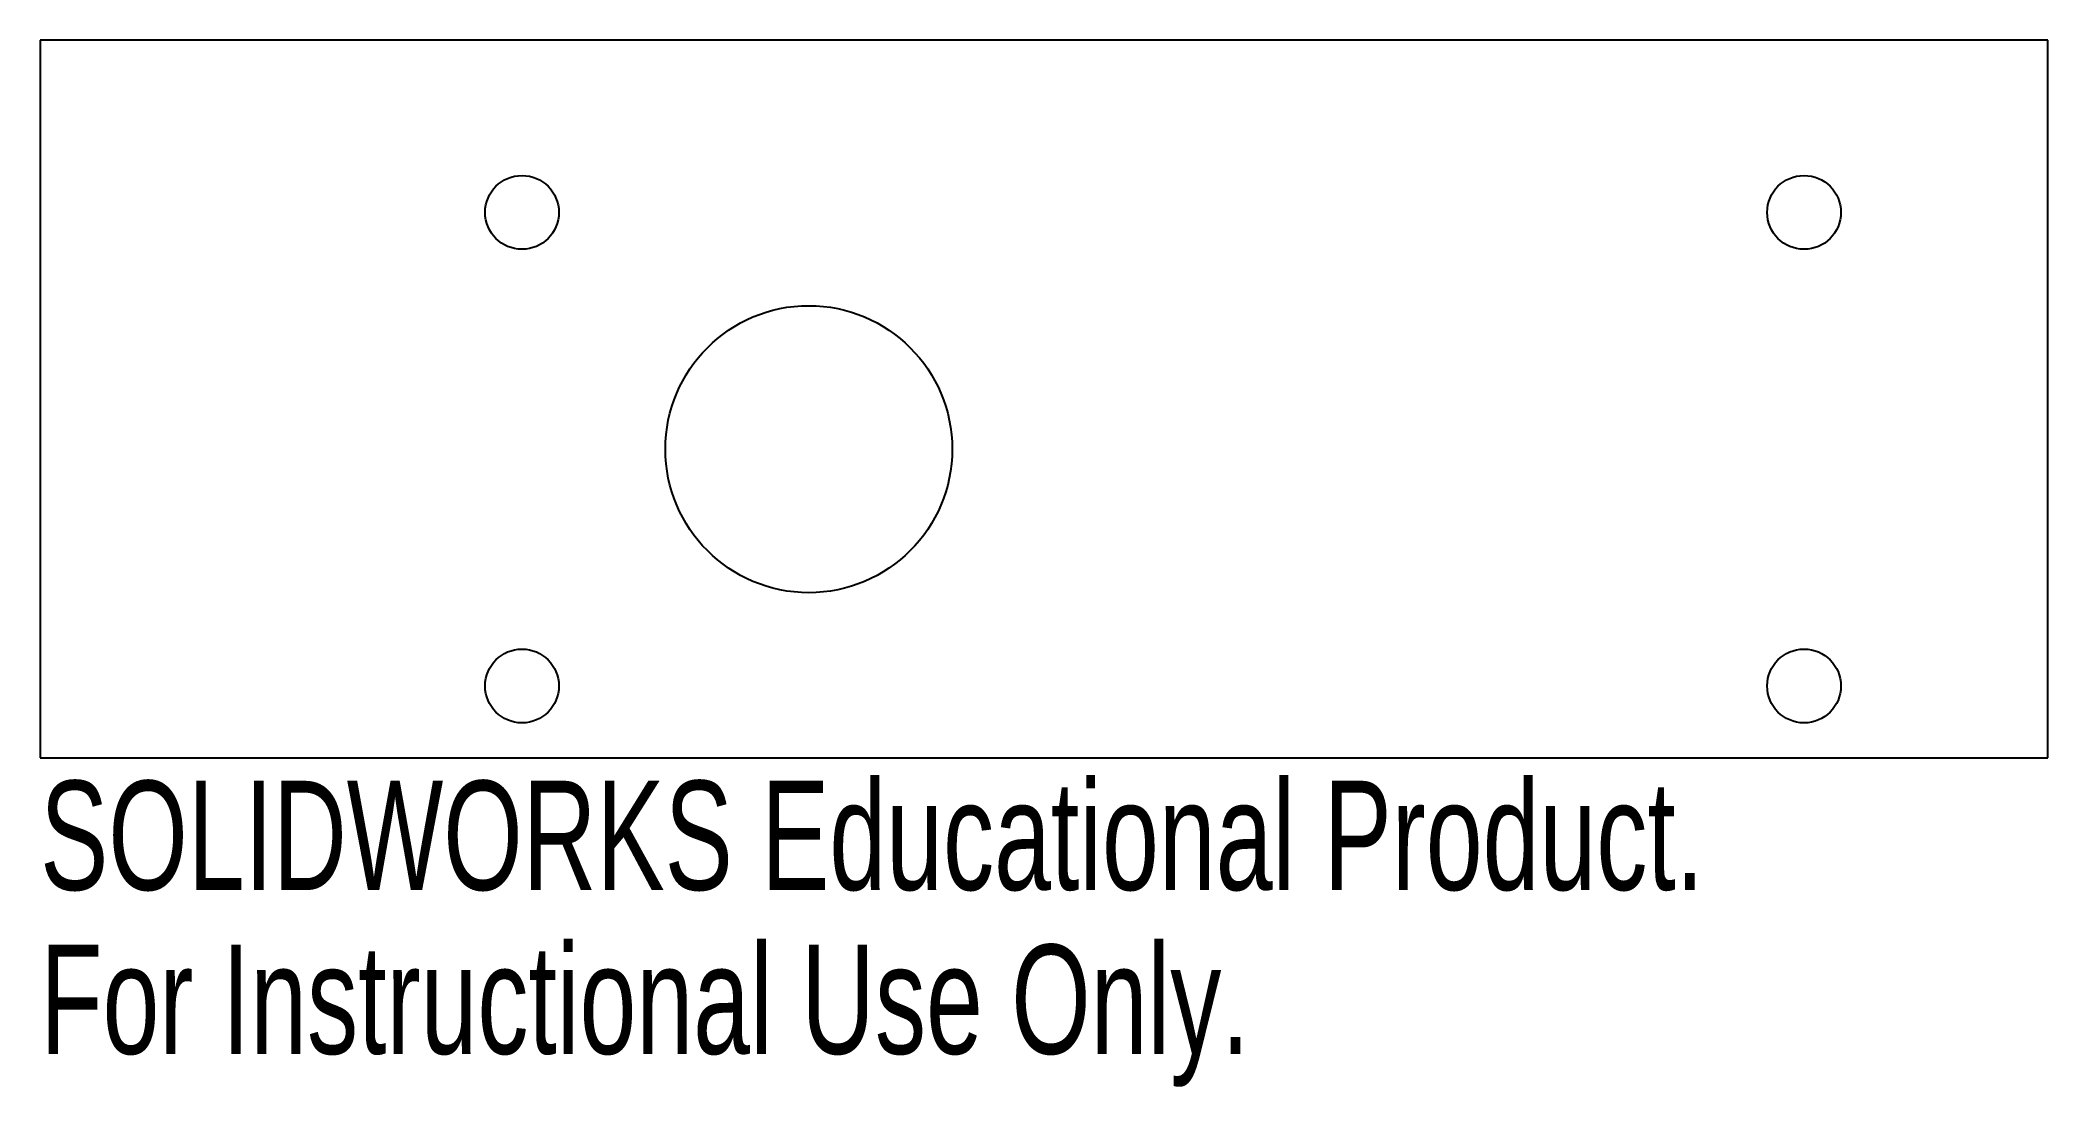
# Model space of a CAD drawing. Header units: inches. Extents: x -1.75 to 1.75, y -1.2 to 0.62.
import ezdxf

# ---------------------------------------------------------------- set-up
doc = ezdxf.new("R2010")
doc.units = ezdxf.units.IN
doc.header["$MEASUREMENT"] = 0
doc.styles.add('SLDTEXTSTYLE0', font='TXT', dxfattribs={"width": 0.7})

msp = doc.modelspace()

# ---------------------------------------------------------------- linework, layer by layer
at = {"color": 7, "linetype": 'Continuous', "lineweight": 25}
for p, q in [((1.75, 0.625), (-1.75, 0.625)), ((-1.75, 0.625), (-1.75, -0.625)), ((1.75, -0.625), (1.75, 0.625)), ((-1.75, -0.625), (1.75, -0.625))]:
    msp.add_line(p, q, dxfattribs=at)
for centre, radius in [((-0.91, 0.325), 0.0643), ((1.325, 0.325), 0.0643), ((-0.41, -0.0875), 0.25), ((-0.91, -0.5), 0.0643), ((1.325, -0.5), 0.0643)]:
    msp.add_circle(centre, radius, dxfattribs=at)

# ---------------------------------------------------------------- texts
at = {"color": 7, "linetype": 'Continuous', "char_height": 0.1903, "attachment_point": 1, "style": 'SLDTEXTSTYLE0'}
for s, insert in [('SOLIDWORKS Educational Product.', (-1.75, -0.6651)), ('For Instructional Use Only.', (-1.75, -0.9506))]:
    msp.add_mtext(s, dxfattribs=dict(at, insert=insert))

doc.saveas('drawing.dxf')
